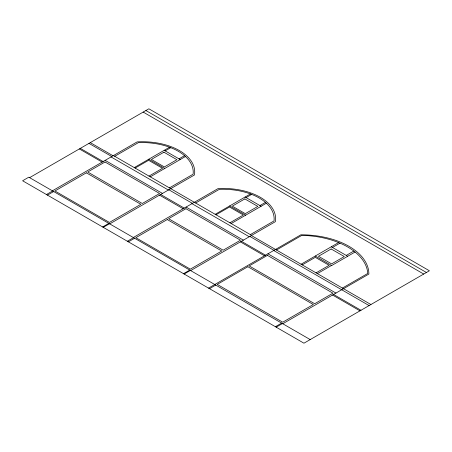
<?xml version="1.0" encoding="UTF-8"?>
<svg xmlns="http://www.w3.org/2000/svg" width="452" height="452" viewBox="0 0 452 452"><rect width="100%" height="100%" fill="white"/><g stroke="black" fill="none" stroke-linecap="round" stroke-linejoin="round"><path stroke-width="0.68" d="M29.6 177.653L148.861 108.802L429.4 270.771L303.947 343.198L22.6 180.766L28.792 177.19L310.202 339.588M52.505 190.75L137.125 141.894A52.257 30.171 0 0 1 194.439 174.98L109.819 223.836M46.443 194.529L52.748 190.891M47.477 195.128L53.788 191.49M114.723 156.302L138.408 142.634A51.296 29.617 0 0 1 193.111 174.218L169.427 187.885M134.278 167.59L169.556 147.222M135.12 168.076L148.606 160.29L162.483 168.297L148.99 176.088M165.2 150.883L170.749 147.674M179.02 158.861L184.535 155.68M150.279 176.828L185.467 156.511M102.615 226.96L108.921 223.322M103.248 227.328L109.553 223.689M133.413 237.464L218.033 188.608A52.257 30.171 0 0 1 275.347 221.695L190.727 270.55M127.351 241.244L133.656 237.599M128.391 241.843L134.696 238.198M195.637 203.016L219.316 189.343A51.296 29.617 0 0 1 274.019 220.926L250.34 234.599M215.186 214.304L250.464 193.936M216.028 214.79L229.514 206.999L243.391 215.011L229.898 222.802M246.108 197.592L251.657 194.388M259.928 205.575L265.443 202.394M231.187 223.542L266.375 203.225M183.523 273.675L189.829 270.03M184.156 274.042L190.467 270.398M208.53 288.11L300.879 234.797A67.998 39.256 0 0 1 368.877 274.053L282.782 323.756M209.513 288.681L215.768 285.065M276.477 250.007L301.851 235.356A68.93 39.793 0 0 1 367.792 273.426L342.418 288.077M301.088 264.217L338.582 242.566M302.241 264.883L315.304 257.341L329.118 265.313L316.055 272.855M332.486 247.476L339.977 243.148M346.238 255.42L353.814 251.046M317.383 273.624L331.542 265.448M355.069 252.03L331.683 265.533L315.247 256.041M275.387 326.711L281.641 323.101M276.183 327.169L282.438 323.559M145.889 110.52L426.422 272.488M143.182 112.079L423.716 274.048M164.206 150.313L180.207 159.545M245.12 197.021L261.115 206.259M331.282 246.786L347.718 256.273M148.77 159.223L164.771 168.46M229.678 205.937L245.679 215.175M113.446 155.567L251.668 235.368M251.397 235.526L370.922 304.529M90.281 142.623L113.068 155.782M88.971 143.38L111.763 156.539M249.843 236.419L273.957 250.34M168.833 189.767L192.428 203.389M273.692 250.493L369.103 305.58M111.051 156.946L168.364 190.038M191.964 203.66L249.272 236.746M267.94 253.815L335.938 293.071M105.158 160.353L162.471 193.439M186.066 207.061L243.379 240.153M160.658 194.484L184.258 208.106M241.413 241.289L265.527 255.205M333.553 294.45L360.967 310.275M80.32 148.375L103.112 161.528M159.533 195.14L183.128 208.762M332.548 295.026L359.967 310.857M79.343 148.94L102.135 162.098M240.385 241.882L264.493 255.804M105.028 161.997L87.711 171.997L142.256 203.49L159.573 193.49L105.028 161.997M86.349 172.833L54.924 190.976L109.424 222.44L140.849 204.298L86.349 172.833M163.929 152.2L151.386 159.437L164.37 166.935L176.913 159.697L163.929 152.2M185.936 208.711L168.619 218.712L223.164 250.199L240.481 240.204L185.936 208.711M167.257 219.548L135.832 237.69L190.332 269.155L221.757 251.013L167.257 219.548M244.837 198.908L232.294 206.152L245.283 213.649L257.826 206.406L244.837 198.908M267.443 255.374L249.176 265.923L314.682 303.738L332.943 293.195L267.443 255.374M247.86 266.72L217.242 284.398L282.715 322.197L313.332 304.518L247.86 266.72M331.135 248.967L318.451 256.29L331.598 263.883L344.288 256.555L331.135 248.967"/></g></svg>
